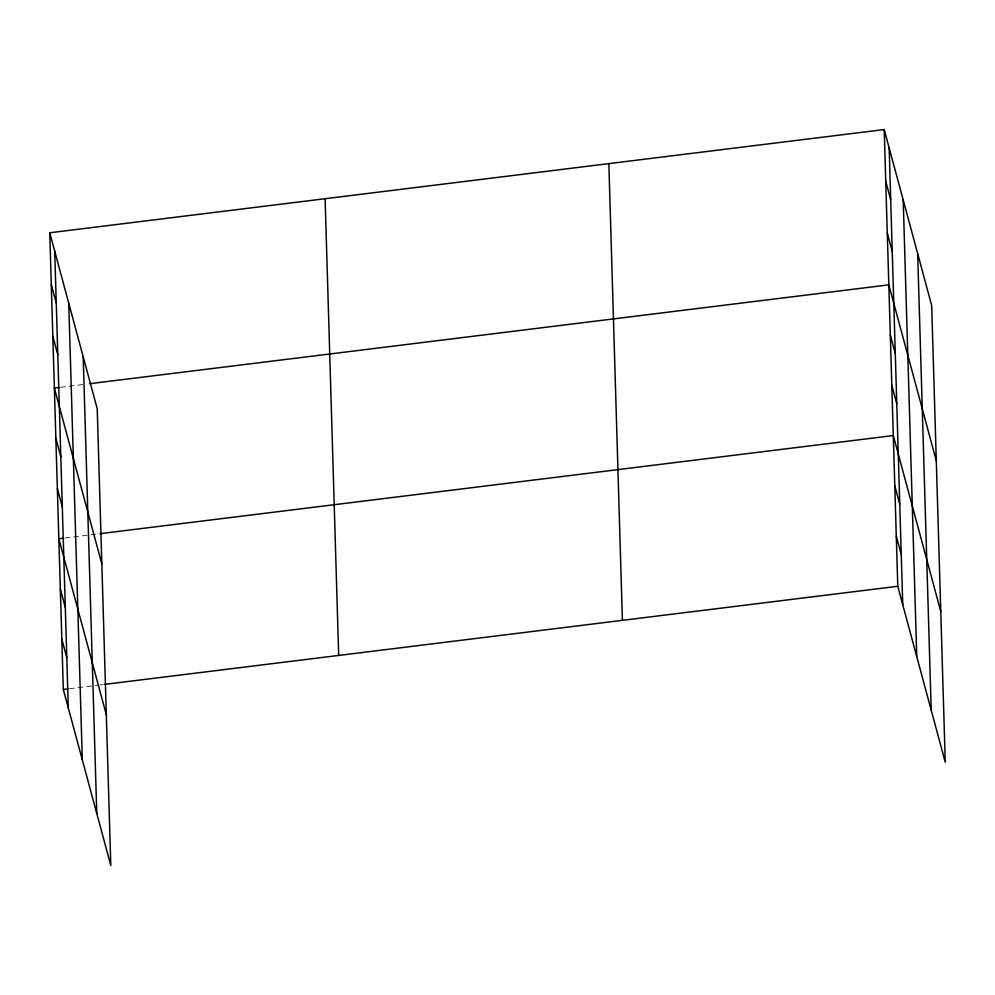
<?xml version="1.0" encoding="UTF-8"?>
<svg xmlns="http://www.w3.org/2000/svg" width="995" height="995" viewBox="0 0 995 995"><rect width="100%" height="100%" fill="white"/><g stroke="black" fill="none" stroke-linecap="round" stroke-linejoin="round"><path stroke-width="0.75" stroke-dasharray="4.97 3.73" d="M60.484 387.304L84.961 384.269M64.961 538.021L89.438 534.987M90.968 534.8L100.147 533.668M69.439 688.727L98.505 685.132M100.035 684.946L103.094 684.572"/><path stroke-width="1.49" d="M49.75 232.78L97.224 408.721L110.793 865.439L63.319 689.485L49.75 232.78L884.207 129.561L931.681 305.515L945.25 762.22L897.776 586.279L884.207 129.561M58.954 387.49L54.364 388.062L101.838 564.003M89.55 383.709L888.821 284.844L936.295 460.797M63.431 538.208L58.842 538.768L106.316 714.721M100.147 533.668L893.299 435.561L940.772 611.515M63.319 689.485L67.909 688.926M104.624 684.386L897.776 586.279M885.749 181.326L890.699 199.709M887.279 233.091L892.241 251.474M890.314 335.091L895.276 353.474M891.806 385.326L896.769 403.709M894.791 485.796L899.754 504.179M896.284 536.044L901.246 554.426M51.292 284.533L56.242 302.915M52.822 336.298L57.785 354.68M55.857 438.297L60.819 456.68M57.349 488.533L62.312 506.915M60.334 589.015L65.297 607.398M61.827 639.25L66.789 657.633M917.651 253.514L931.221 710.231M903.199 199.945L916.768 656.663M889.169 147.944L902.739 604.661M608.84 163.628L622.41 620.333M325.116 198.714L338.686 655.431M83.194 356.72L96.764 813.437M68.742 303.152L82.311 759.869M54.713 251.163L68.282 707.868"/></g></svg>
